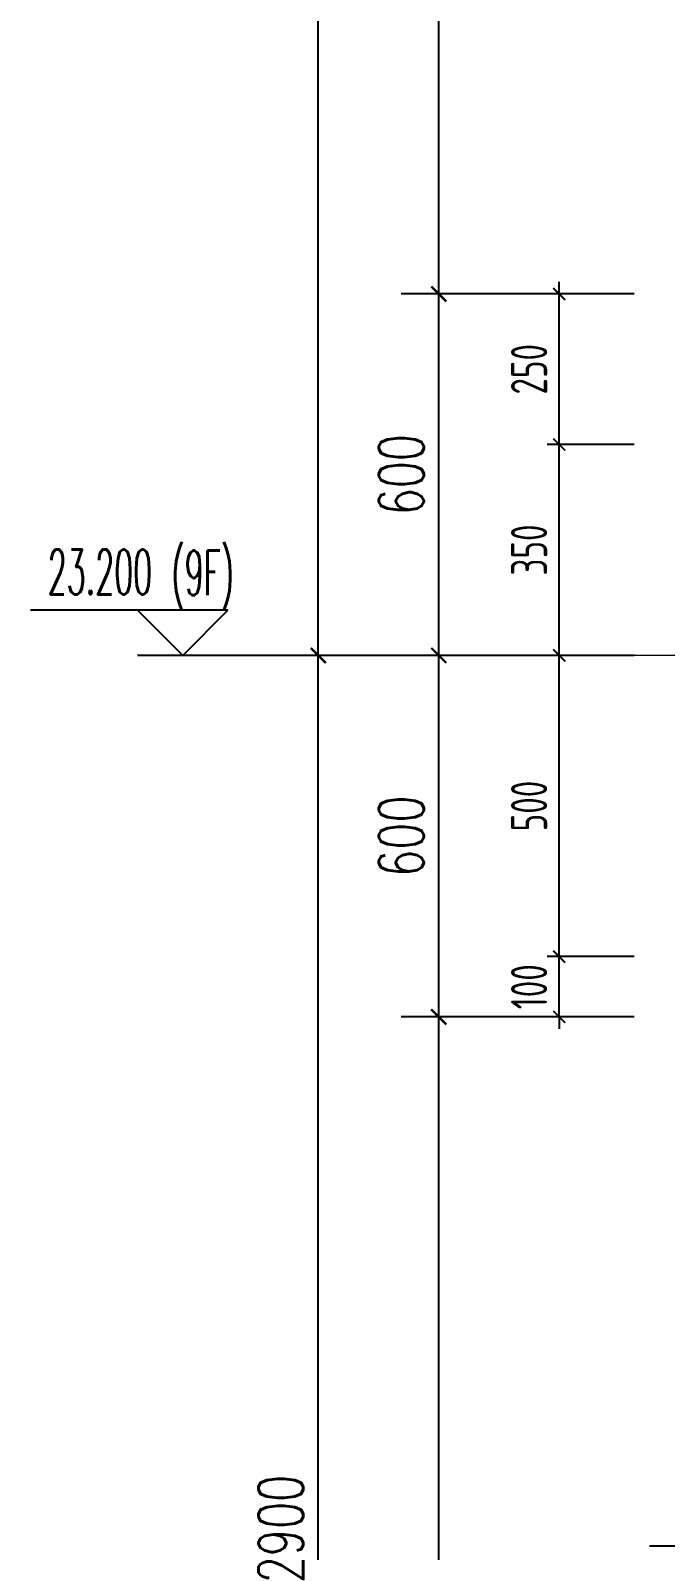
# Model space of a CAD drawing. Extents: x -655480 to 203344, y -294099 to 287156.
# Drawn here: x 74593 to 75648, y 136299 to 138822 of the extents above; entities that cross this region are included whole.
import ezdxf

# ---------------------------------------------------------------- set-up
doc = ezdxf.new("R2010")
doc.units = 0
doc.header["$LTSCALE"] = 1000
doc.linetypes.add('DOTE', pattern=[2.42, 2, -0.2, 0.02, -0.2])
doc.layers.get('0').update_dxf_attribs({"linetype": 'CONTINUOUS'})
doc.layers.get('DEFPOINTS').update_dxf_attribs({"linetype": 'CONTINUOUS'})
for name, color, linetype in [('DIM', 2, 'CONTINUOUS'), ('DIM_ELEV', 3, 'CONTINUOUS'), ('DIM_IDEN', 67, 'CONTINUOUS'), ('PUB_DIM', 3, 'CONTINUOUS'), ('PUB_TEXT', 2, 'CONTINUOUS')]:
    doc.layers.add(name, color=color, linetype=linetype)
doc.layers.add('DOTE', color=19, linetype='DOTE', lineweight=9)
doc.styles.add('_TCH_DIM', font='SIMPLEX.shx', dxfattribs={"width": 0.7, "bigfont": 'GBCBIG.shx'})
doc.styles.add('_TCH_DIM_T3', font='SIMPLEX', dxfattribs={"width": 0.705882, "bigfont": 'GBCBIG'})
doc.styles.add('TSSD_DIMENSION', font='Tssdeng.shx', dxfattribs={"width": 0.7, "bigfont": 'tssdchn.shx'})
doc.dimstyles.new('_TCH_ARCH&&25', dxfattribs={"dimtxt": 74.375, "dimasz": 25, "dimexe": 62.5, "dimexo": 75, "dimgap": 25, "dimtad": 1, "dimdec": 0, "dimzin": 0, "dimdsep": 46, "dimtxsty": '_TCH_DIM_T3', "dimblk": 'ARCHTICK', "dimcen": 0.09, "dimclrt": 7, "dimazin": 0, "dimtfac": 1, "dimtdec": 0, "dimtix": 1, "dimtmove": 2, "dimatfit": 3, "dimldrblk": 'ARCHTICK', "dimfxl": 1, "dimtolj": 1, "dimtzin": 0, "dimarcsym": 0})
doc.dimstyles.new('TSSD_20_20', dxfattribs={"dimtxt": 60, "dimasz": 20, "dimexe": 20, "dimexo": 50, "dimgap": 20, "dimtad": 1, "dimdec": 0, "dimzin": 0, "dimdsep": 46, "dimtxsty": 'TSSD_DIMENSION', "dimblk": 'ARCHTICK', "dimblk1": 'ARCHTICK', "dimblk2": 'ARCHTICK', "dimcen": 0, "dimdle": 20, "dimclrt": 7, "dimadec": 0, "dimazin": 0, "dimtfac": 1, "dimtdec": 0, "dimtix": 1, "dimtmove": 2, "dimatfit": 3, "dimfxl": 1, "dimtolj": 1, "dimtzin": 0, "dimarcsym": 0})

# ---------------------------------------------------------------- blocks, each defined once
blk = doc.blocks.new('_ArchTick')
at = {"color": 0, "linetype": 'ByBlock', "const_width": 0.15}
blk.add_lwpolyline([(-0.5, -0.5), (0.5, 0.5)], dxfattribs=at)
blk = doc.blocks.new('*D3209')
at = {"layer": 'DEFPOINTS', "color": 0, "transparency": 16777216}
for p in [(75471.1, 138384.6), (75645.7, 138384.6), (75645.7, 138134.6)]:
    blk.add_point(p, dxfattribs=at)
at = {"layer": 'DIM', "color": 0, "lineweight": -2, "transparency": 16777216}
for p, q in [((75595.7, 138384.6), (75451.1, 138384.6)), ((75471.1, 138114.6), (75471.1, 138404.6)), ((75595.7, 138134.6), (75451.1, 138134.6))]:
    blk.add_line(p, q, dxfattribs=at)
at = {"layer": 'DIM', "color": 0, "lineweight": -2, "transparency": 16777216, "xscale": 20, "yscale": 20, "zscale": 20}
for p, rotation in [((75471.1, 138384.6), 90), ((75471.1, 138134.6), 270)]:
    blk.add_blockref('_ArchTick', p, dxfattribs=dict(at, rotation=rotation))
at = {"layer": 'DIM', "color": 7, "transparency": 16777216, "insert": (75421.1, 138259.6), "char_height": 60, "attachment_point": 5, "rotation": 90, "style": 'TSSD_DIMENSION'}
blk.add_mtext('\\A1;250', dxfattribs=at)
blk = doc.blocks.new('*D3210')
at = {"layer": 'DEFPOINTS', "color": 0, "transparency": 16777216}
for p in [(75471.1, 138134.6), (75645.7, 138134.6), (75645.7, 137784.6)]:
    blk.add_point(p, dxfattribs=at)
at = {"layer": 'DIM', "color": 0, "lineweight": -2, "transparency": 16777216}
for p, q in [((75595.7, 138134.6), (75451.1, 138134.6)), ((75471.1, 137764.6), (75471.1, 138154.6)), ((75595.7, 137784.6), (75451.1, 137784.6))]:
    blk.add_line(p, q, dxfattribs=at)
at = {"layer": 'DIM', "color": 0, "lineweight": -2, "transparency": 16777216, "xscale": 20, "yscale": 20, "zscale": 20}
for p, rotation in [((75471.1, 138134.6), 90), ((75471.1, 137784.6), 270)]:
    blk.add_blockref('_ArchTick', p, dxfattribs=dict(at, rotation=rotation))
at = {"layer": 'DIM', "color": 7, "transparency": 16777216, "insert": (75421.1, 137959.6), "char_height": 60, "attachment_point": 5, "rotation": 90, "style": 'TSSD_DIMENSION'}
blk.add_mtext('\\A1;350', dxfattribs=at)
blk = doc.blocks.new('*D3222')
at = {"layer": 'DEFPOINTS', "color": 0, "transparency": 16777216}
for p in [(75271.1, 137184.6), (75571.1, 137184.6), (75571.1, 134984.6)]:
    blk.add_point(p, dxfattribs=at)
at = {"layer": 'PUB_DIM', "color": 0, "lineweight": -2, "transparency": 16777216}
for p, q in [((75496.1, 137184.6), (75208.6, 137184.6)), ((75271.1, 134984.6), (75271.1, 137184.6)), ((75496.1, 134984.6), (75208.6, 134984.6))]:
    blk.add_line(p, q, dxfattribs=at)
at = {"layer": 'PUB_DIM', "color": 0, "lineweight": -2, "transparency": 16777216, "xscale": 25, "yscale": 25, "zscale": 25}
for p, rotation in [((75271.1, 137184.6), 90), ((75271.1, 134984.6), 270)]:
    blk.add_blockref('_ArchTick', p, dxfattribs=dict(at, rotation=rotation))
at = {"layer": 'PUB_DIM', "color": 7, "transparency": 16777216, "insert": (75208.9, 136084.6), "char_height": 74.38, "attachment_point": 5, "rotation": 90, "style": '_TCH_DIM_T3'}
blk.add_mtext('\\A1;2200', dxfattribs=at)
blk = doc.blocks.new('*D3223')
at = {"layer": 'DEFPOINTS', "color": 0, "transparency": 16777216}
for p in [(75271.1, 137784.6), (75571.1, 137784.6), (75571.1, 137184.6)]:
    blk.add_point(p, dxfattribs=at)
at = {"layer": 'PUB_DIM', "color": 0, "lineweight": -2, "transparency": 16777216}
for p, q in [((75496.1, 137784.6), (75208.6, 137784.6)), ((75271.1, 137184.6), (75271.1, 137784.6)), ((75496.1, 137184.6), (75208.6, 137184.6))]:
    blk.add_line(p, q, dxfattribs=at)
at = {"layer": 'PUB_DIM', "color": 0, "lineweight": -2, "transparency": 16777216, "xscale": 25, "yscale": 25, "zscale": 25}
for p, rotation in [((75271.1, 137784.6), 90), ((75271.1, 137184.6), 270)]:
    blk.add_blockref('_ArchTick', p, dxfattribs=dict(at, rotation=rotation))
at = {"layer": 'PUB_DIM', "color": 7, "transparency": 16777216, "insert": (75208.9, 137484.6), "char_height": 74.38, "attachment_point": 5, "rotation": 90, "style": '_TCH_DIM_T3'}
blk.add_mtext('\\A1;600', dxfattribs=at)
blk = doc.blocks.new('*D3224')
at = {"layer": 'DEFPOINTS', "color": 0, "transparency": 16777216}
for p in [(75271.1, 138384.6), (75571.1, 138384.6), (75571.1, 137784.6)]:
    blk.add_point(p, dxfattribs=at)
at = {"layer": 'PUB_DIM', "color": 0, "lineweight": -2, "transparency": 16777216}
for p, q in [((75496.1, 138384.6), (75208.6, 138384.6)), ((75271.1, 137784.6), (75271.1, 138384.6)), ((75496.1, 137784.6), (75208.6, 137784.6))]:
    blk.add_line(p, q, dxfattribs=at)
at = {"layer": 'PUB_DIM', "color": 0, "lineweight": -2, "transparency": 16777216, "xscale": 25, "yscale": 25, "zscale": 25}
for p, rotation in [((75271.1, 138384.6), 90), ((75271.1, 137784.6), 270)]:
    blk.add_blockref('_ArchTick', p, dxfattribs=dict(at, rotation=rotation))
at = {"layer": 'PUB_DIM', "color": 7, "transparency": 16777216, "insert": (75208.9, 138084.6), "char_height": 74.38, "attachment_point": 5, "rotation": 90, "style": '_TCH_DIM_T3'}
blk.add_mtext('\\A1;600', dxfattribs=at)
blk = doc.blocks.new('*D3225')
at = {"layer": 'DEFPOINTS', "color": 0, "transparency": 16777216}
for p in [(75271.1, 140084.6), (75571.1, 140084.6), (75571.1, 138384.6)]:
    blk.add_point(p, dxfattribs=at)
at = {"layer": 'PUB_DIM', "color": 0, "lineweight": -2, "transparency": 16777216}
for p, q in [((75496.1, 140084.6), (75208.6, 140084.6)), ((75271.1, 138384.6), (75271.1, 140084.6)), ((75496.1, 138384.6), (75208.6, 138384.6))]:
    blk.add_line(p, q, dxfattribs=at)
at = {"layer": 'PUB_DIM', "color": 0, "lineweight": -2, "transparency": 16777216, "xscale": 25, "yscale": 25, "zscale": 25}
for p, rotation in [((75271.1, 140084.6), 90), ((75271.1, 138384.6), 270)]:
    blk.add_blockref('_ArchTick', p, dxfattribs=dict(at, rotation=rotation))
at = {"layer": 'PUB_DIM', "color": 7, "transparency": 16777216, "insert": (75208.9, 139234.6), "char_height": 74.38, "attachment_point": 5, "rotation": 90, "style": '_TCH_DIM_T3'}
blk.add_mtext('\\A1;1700', dxfattribs=at)
blk = doc.blocks.new('*D3231')
at = {"layer": 'DEFPOINTS', "color": 0, "transparency": 16777216}
for p in [(75071.1, 137784.6), (75571.1, 137784.6), (75571.1, 134884.6)]:
    blk.add_point(p, dxfattribs=at)
at = {"layer": 'PUB_DIM', "color": 0, "lineweight": -2, "transparency": 16777216}
for p, q in [((75496.1, 137784.6), (75008.6, 137784.6)), ((75071.1, 134884.6), (75071.1, 137784.6)), ((75496.1, 134884.6), (75008.6, 134884.6))]:
    blk.add_line(p, q, dxfattribs=at)
at = {"layer": 'PUB_DIM', "color": 0, "lineweight": -2, "transparency": 16777216, "xscale": 25, "yscale": 25, "zscale": 25}
for p, rotation in [((75071.1, 137784.6), 90), ((75071.1, 134884.6), 270)]:
    blk.add_blockref('_ArchTick', p, dxfattribs=dict(at, rotation=rotation))
at = {"layer": 'PUB_DIM', "color": 7, "transparency": 16777216, "insert": (75008.9, 136334.6), "char_height": 74.38, "attachment_point": 5, "rotation": 90, "style": '_TCH_DIM_T3'}
blk.add_mtext('\\A1;2900', dxfattribs=at)
blk = doc.blocks.new('*D3232')
at = {"layer": 'DEFPOINTS', "color": 0, "transparency": 16777216}
for p in [(75071.1, 140684.6), (75571.1, 140684.6), (75571.1, 137784.6)]:
    blk.add_point(p, dxfattribs=at)
at = {"layer": 'PUB_DIM', "color": 0, "lineweight": -2, "transparency": 16777216}
for p, q in [((75496.1, 140684.6), (75008.6, 140684.6)), ((75071.1, 137784.6), (75071.1, 140684.6)), ((75496.1, 137784.6), (75008.6, 137784.6))]:
    blk.add_line(p, q, dxfattribs=at)
at = {"layer": 'PUB_DIM', "color": 0, "lineweight": -2, "transparency": 16777216, "xscale": 25, "yscale": 25, "zscale": 25}
for p, rotation in [((75071.1, 140684.6), 90), ((75071.1, 137784.6), 270)]:
    blk.add_blockref('_ArchTick', p, dxfattribs=dict(at, rotation=rotation))
at = {"layer": 'PUB_DIM', "color": 7, "transparency": 16777216, "insert": (75008.9, 139234.6), "char_height": 74.38, "attachment_point": 5, "rotation": 90, "style": '_TCH_DIM_T3'}
blk.add_mtext('\\A1;2900', dxfattribs=at)
blk = doc.blocks.new('*D3236')
at = {"layer": 'DEFPOINTS', "color": 0, "transparency": 16777216}
for p in [(75471.1, 137784.6), (75645.7, 137784.6), (75645.7, 137284.6)]:
    blk.add_point(p, dxfattribs=at)
at = {"layer": 'DIM', "color": 0, "lineweight": -2, "transparency": 16777216}
for p, q in [((75471.1, 137264.6), (75471.1, 137804.6)), ((75595.7, 137784.6), (75451.1, 137784.6)), ((75595.7, 137284.6), (75451.1, 137284.6))]:
    blk.add_line(p, q, dxfattribs=at)
at = {"layer": 'DIM', "color": 0, "lineweight": -2, "transparency": 16777216, "xscale": 20, "yscale": 20, "zscale": 20}
for p, rotation in [((75471.1, 137784.6), 90), ((75471.1, 137284.6), 270)]:
    blk.add_blockref('_ArchTick', p, dxfattribs=dict(at, rotation=rotation))
at = {"layer": 'DIM', "color": 7, "transparency": 16777216, "insert": (75421.1, 137534.6), "char_height": 60, "attachment_point": 5, "rotation": 90, "style": 'TSSD_DIMENSION'}
blk.add_mtext('\\A1;500', dxfattribs=at)
blk = doc.blocks.new('*D3237')
at = {"layer": 'DEFPOINTS', "color": 0, "transparency": 16777216}
for p in [(75471.1, 137284.6), (75645.7, 137284.6), (75645.7, 137184.6)]:
    blk.add_point(p, dxfattribs=at)
at = {"layer": 'DIM', "color": 0, "lineweight": -2, "transparency": 16777216}
for p, q in [((75471.1, 137284.6), (75471.1, 137304.6)), ((75595.7, 137284.6), (75451.1, 137284.6)), ((75471.1, 137184.6), (75471.1, 137284.6)), ((75595.7, 137184.6), (75451.1, 137184.6)), ((75471.1, 137184.6), (75471.1, 137164.6))]:
    blk.add_line(p, q, dxfattribs=at)
at = {"layer": 'DIM', "color": 0, "lineweight": -2, "transparency": 16777216, "xscale": 20, "yscale": 20, "zscale": 20}
for p, rotation in [((75471.1, 137284.6), 270), ((75471.1, 137184.6), 90)]:
    blk.add_blockref('_ArchTick', p, dxfattribs=dict(at, rotation=rotation))
at = {"layer": 'DIM', "color": 7, "transparency": 16777216, "insert": (75421.1, 137234.6), "char_height": 60, "attachment_point": 5, "rotation": 90, "style": 'TSSD_DIMENSION'}
blk.add_mtext('\\A1;100', dxfattribs=at)
blk = doc.blocks.new('20210902.15310781')
at = {"layer": 'DOTE', "color": 1, "linetype": 'DOTE', "ltscale": 0.2}
blk.add_line((81811.7, -117645.9), (78043, -117645.9), dxfattribs=at)

msp = doc.modelspace()

# ---------------------------------------------------------------- linework, layer by layer
at = {"layer": 'DIM_ELEV'}
for p, q in [((74921.09, 137859.56), (74593.09, 137859.56)), ((74846.09, 137784.56), (74771.09, 137859.56)), ((74846.09, 137784.56), (74921.09, 137859.56)), ((75271.09, 137784.56), (74771.09, 137784.56))]:
    msp.add_line(p, q, dxfattribs=at)
at = {"layer": 'DIM_IDEN'}
msp.add_line((76584.68, 136305.86), (75620.94, 136305.86), dxfattribs=at)

# ---------------------------------------------------------------- block references
at = {"layer": 'DOTE'}
msp.add_blockref('20210902.15310781', (-2471.89, 255430.45), dxfattribs=at)

# ---------------------------------------------------------------- texts
at = {"layer": 'PUB_TEXT', "style": '_TCH_DIM', "width": 0.494118}
for s, p in [('23.200', (74621.99, 137885.81)), ('(9F)', (74827.39, 137884.59))]:
    msp.add_text(s, height=74.375, dxfattribs=at).set_placement(p)

# ---------------------------------------------------------------- dimensions: what is measured, and where the dimension line sits
at = {"layer": 'DIM'}
for p1, p2, picture, middle in [((75645.7, 138134.56), (75645.7, 138384.56), '*D3209', (75421.09, 138259.56)), ((75645.7, 137784.56), (75645.7, 138134.56), '*D3210', (75421.09, 137959.56)), ((75645.7, 137284.56), (75645.7, 137784.56), '*D3236', (75421.09, 137534.56)), ((75645.7, 137184.56), (75645.7, 137284.56), '*D3237', (75421.09, 137234.56))]:
    dim = msp.add_aligned_dim(p1=p1, p2=p2, distance=174.61, dimstyle='TSSD_20_20', dxfattribs=at)
    dim.commit()
    dim.dimension.update_dxf_attribs({"geometry": picture, "text_midpoint": middle})
at = {"layer": 'PUB_DIM'}
for p1, p2, distance, picture, middle in [((75571.09, 137784.56), (75571.09, 140684.56), 500, '*D3232', (75008.91, 139234.56)), ((75571.09, 138384.56), (75571.09, 140084.56), 300, '*D3225', (75208.91, 139234.56)), ((75571.09, 137784.56), (75571.09, 138384.56), 300, '*D3224', (75208.91, 138084.56)), ((75571.09, 134884.56), (75571.09, 137784.56), 500, '*D3231', (75008.91, 136334.56)), ((75571.09, 137184.55), (75571.09, 137784.56), 300, '*D3223', (75208.91, 137484.56)), ((75571.09, 134984.56), (75571.09, 137184.55), 300, '*D3222', (75208.91, 136084.56))]:
    dim = msp.add_aligned_dim(p1=p1, p2=p2, distance=distance, dimstyle='_TCH_ARCH&&25', dxfattribs=at)
    dim.commit()
    dim.dimension.update_dxf_attribs({"geometry": picture, "text_midpoint": middle})

doc.saveas('drawing.dxf')
